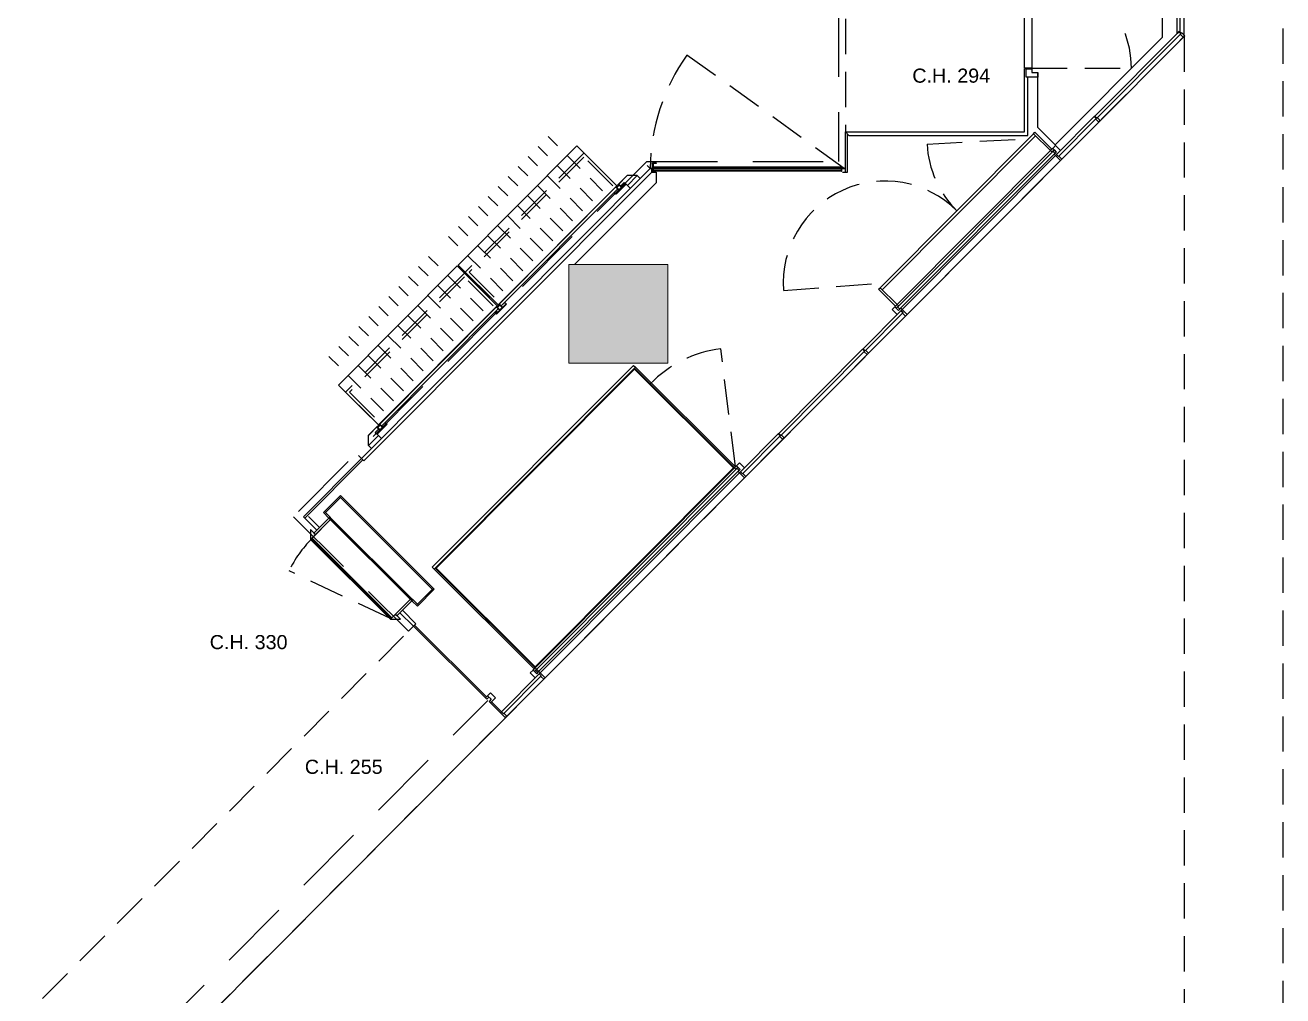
# Model space of a CAD drawing. Header units: millimetres. Extents: x 5896 to 6381, y 4295 to 4378.
# Drawn here: x 6200.44 to 6209.36, y 4360.43 to 4367.31 of the extents above; entities that cross this region are included whole.
import ezdxf

# ---------------------------------------------------------------- set-up
doc = ezdxf.new("R2010")
doc.units = ezdxf.units.MM
for name, pattern in [('NASCOSTA', [0.375, 0.25, -0.125]), ('NASCOSTA2', [0.1875, 0.125, -0.0625]), ('PHANTOM2', [1.25, 0.625, -0.125, 0.125, -0.125, 0.125, -0.125]), ('TRATTEGGIATA', [0.75, 0.5, -0.25])]:
    doc.linetypes.add(name, pattern=pattern)
for name, color, linetype in [('A-GLAZING', 2, 'Continuous'), ('ax-arredo piani', 2, 'Continuous'), ('ax-arredo piani rossi', 1, 'Continuous'), ('ax-arredo proiezioni', 1, 'NASCOSTA'), ('ax-arredo sez', 6, 'Continuous'), ('AX-proiez vestiti', 1, 'NASCOSTA2'), ('Pareti02', 3, 'Continuous'), ('proiezioni', 2, 'NASCOSTA'), ('R-PROIEZIONI', 2, 'NASCOSTA'), ('sezioni 02', 3, 'Continuous'), ('TESTI', 3, 'Continuous'), ('Urban', 6, 'Continuous')]:
    doc.layers.add(name, color=color, linetype=linetype)
doc.layers.add('PROIEZ-FASCIONE', color=7, linetype='TRATTEGGIATA', true_color=0xb4b08e)
doc.layers.add('R-BORDER', color=7, linetype='PHANTOM2', true_color=0xdb0000, plot=False)
doc.layers.add('R-HATCH', color=7, linetype='Continuous', lineweight=9, true_color=0xbababa)
doc.layers.add('R-WALL', color=7, linetype='Continuous', lineweight=9, true_color=0xbababa)
doc.styles.add('cart-inver', font='Arial.ttf')

# ---------------------------------------------------------------- blocks, each defined once
blk = doc.blocks.new('112')
at = {"layer": 'R-HATCH', "ltscale": 10000}
h = blk.add_hatch(color=253, dxfattribs=at)
h.dxf.hatch_style = 1
h.paths.add_polyline_path([(6103.7307, 4414.0136), (6104.4307, 4414.0136), (6104.4307, 4414.7136), (6103.7307, 4414.7136)])
h.paths.add_polyline_path([(6104.4307, 4422.4121), (6104.4307, 4423.1121), (6103.7307, 4423.1121), (6103.7307, 4422.4121)])
h.paths.add_polyline_path([(6095.3307, 4422.4136), (6095.3307, 4423.1136), (6096.0307, 4423.1136), (6096.0307, 4422.4136)])
h.paths.add_polyline_path([(6096.0307, 4414.0136), (6096.0307, 4414.7136), (6095.3307, 4414.7136), (6095.3307, 4414.0136)])
h.paths.add_polyline_path([(6096.0307, 4405.6126), (6096.0307, 4406.3126), (6095.3307, 4406.3126), (6095.3307, 4405.6126)])
h.paths.add_polyline_path([(6087.6307, 4405.8039), (6087.6307, 4406.5039), (6086.9307, 4406.5039), (6086.9307, 4405.8039)])
h.paths.add_polyline_path([(6086.9307, 4414.7136), (6087.6307, 4414.7136), (6087.6307, 4414.0136), (6086.9307, 4414.0136)])
at = {"layer": 'A-GLAZING', "color": 253}
for p, q in [((6107.143, 4415.5207), (6106.0561, 4414.4297)), ((6107.1591, 4415.5157), (6106.0612, 4414.4136)), ((6106.0754, 4414.3995), (6107.1733, 4415.5016)), ((6107.1591, 4415.518), (6107.1681, 4415.527)), ((6107.1755, 4415.5016), (6107.1591, 4415.518)), ((6107.1614, 4415.5157), (6107.1591, 4415.5157)), ((6107.1733, 4415.5038), (6107.1614, 4415.5157)), ((6107.1681, 4415.527), (6107.1845, 4415.5106)), ((6107.1733, 4415.5016), (6107.1733, 4415.5038)), ((6107.1845, 4415.5106), (6107.1755, 4415.5016)), ((6106.0915, 4414.3944), (6107.1784, 4415.4855)), ((6106.0589, 4414.4136), (6106.05, 4414.4046)), ((6106.05, 4414.4046), (6106.0664, 4414.3882)), ((6106.0754, 4414.3972), (6106.0589, 4414.4136)), ((6106.0612, 4414.4136), (6106.0612, 4414.4136)), ((6106.0612, 4414.4136), (6106.0612, 4414.4113)), ((6106.0612, 4414.4113), (6106.0731, 4414.3994)), ((6106.0664, 4414.3882), (6106.0754, 4414.3972)), ((6106.0731, 4414.3994), (6106.0754, 4414.3995)), ((6106.0754, 4414.3995), (6106.0754, 4414.3995)), ((6103.4917, 4411.8556), (6104.9032, 4413.2725)), ((6104.9194, 4413.2697), (6104.9283, 4413.2787)), ((6104.9283, 4413.2787), (6104.9448, 4413.2623)), ((6103.4968, 4411.8394), (6104.9194, 4413.2674)), ((6104.9336, 4413.2533), (6103.511, 4411.8253)), ((6104.9386, 4413.2372), (6103.5271, 4411.8203)), ((6104.9358, 4413.2533), (6104.9194, 4413.2697)), ((6104.9194, 4413.2674), (6104.9216, 4413.2675)), ((6104.9194, 4413.2674), (6104.9194, 4413.2674)), ((6104.9216, 4413.2675), (6104.9336, 4413.2555)), ((6104.9336, 4413.2555), (6104.9336, 4413.2533)), ((6104.9336, 4413.2533), (6104.9336, 4413.2533)), ((6104.9448, 4413.2623), (6104.9358, 4413.2533)), ((6103.4945, 4411.8394), (6103.4856, 4411.8304)), ((6103.4856, 4411.8304), (6103.502, 4411.814)), ((6103.511, 4411.823), (6103.4945, 4411.8394)), ((6103.4968, 4411.8372), (6103.4968, 4411.8394)), ((6103.5087, 4411.8253), (6103.4968, 4411.8372)), ((6103.502, 4411.814), (6103.511, 4411.823)), ((6103.511, 4411.8253), (6103.5087, 4411.8253))]:
    blk.add_line(p, q, dxfattribs=at)
at = {"layer": 'A-GLAZING', "color": 253, "linetype": 'TRATTEGGIATA'}
blk.add_line((6098.6758, 4407.1276), (6103.1563, 4411.6251), dxfattribs=at)
at = {"layer": 'ax-arredo piani', "color": 253}
for p, q in [((6104.3238, 4415.4038), (6104.3238, 4415.4338)), ((6104.3238, 4415.4338), (6104.3488, 4415.4338)), ((6104.3488, 4415.4308), (6104.3268, 4415.4308)), ((6104.3268, 4415.4308), (6104.3268, 4415.4038)), ((6104.3488, 4415.4338), (6104.3488, 4415.4308)), ((6106.1262, 4414.3584), (6107.2145, 4415.4509)), ((6104.3268, 4415.4038), (6104.3238, 4415.4038)), ((6104.1948, 4413.9782), (6102.7832, 4412.5613)), ((6104.1948, 4413.9712), (6102.7903, 4412.5613)), ((6104.9032, 4413.2725), (6104.1948, 4413.9782)), ((6104.8961, 4413.2724), (6104.1948, 4413.9712)), ((6103.4917, 4411.8556), (6104.9032, 4413.2725)), ((6103.4917, 4411.8626), (6104.8961, 4413.2724)), ((6102.0404, 4412.9061), (6101.9098, 4412.7751)), ((6102.6071, 4412.3415), (6102.0404, 4412.9061)), ((6101.8992, 4412.7645), (6102.466, 4412.1998)), ((6101.9098, 4412.7751), (6102.4766, 4412.2105)), ((6102.7832, 4412.5613), (6103.4917, 4411.8556)), ((6102.7903, 4412.5613), (6103.4917, 4411.8626)), ((6102.4766, 4412.2105), (6102.6071, 4412.3415))]:
    blk.add_line(p, q, dxfattribs=at)
at = {"layer": 'ax-arredo piani', "color": 253, "elevation": 0}
for points in [[(6102.9447, 4414.7097), (6103.7859, 4415.5541), (6104.0693, 4415.2718), (6103.228, 4414.4274)], [(6102.0977, 4413.8595), (6102.939, 4414.704), (6103.2224, 4414.4217), (6102.3811, 4413.5772)]]:
    blk.add_lwpolyline(points, close=True, dxfattribs=at)
at = {"layer": 'ax-arredo piani rossi', "color": 253}
for p, q in [((6105.6613, 4415.4038), (6104.3268, 4415.4038)), ((6104.9846, 4413.2125), (6105.2458, 4413.4746)), ((6103.2908, 4411.5122), (6103.5519, 4411.7744))]:
    blk.add_line(p, q, dxfattribs=at)
at = {"layer": 'ax-arredo proiezioni', "color": 253}
blk.add_line((6102.4658, 4412.2043), (6101.7477, 4412.5431), dxfattribs=at)
at = {"layer": 'ax-arredo proiezioni', "color": 253, "elevation": 0}
for points in [[(6104.0551, 4415.2859), (6103.8364, 4415.5039), (6102.9951, 4414.6594), (6103.2139, 4414.4415)], [(6104.041, 4415.2718), (6103.8364, 4415.4756), (6103.0234, 4414.6595), (6103.228, 4414.4556)], [(6103.2082, 4414.4358), (6102.9895, 4414.6537), (6102.1482, 4413.8093), (6102.367, 4413.5913)], [(6103.1941, 4414.4216), (6102.9895, 4414.6255), (6102.1765, 4413.8093), (6102.3811, 4413.6055)]]:
    blk.add_lwpolyline(points, dxfattribs=at)
at = {"layer": 'ax-arredo proiezioni', "color": 253}
blk.add_arc((6102.4657, 4412.2043), 0.7939, 134.67316, 154.74358, dxfattribs=at)
at = {"layer": 'ax-arredo sez', "color": 253}
for p, q in [((6105.6897, 4415.3688), (6105.6897, 4415.6537)), ((6105.7047, 4415.3688), (6105.7047, 4415.6387)), ((6107.0225, 4415.6407), (6105.9357, 4414.5497)), ((6105.9498, 4414.5356), (6107.0367, 4415.6266)), ((6107.0225, 4415.6407), (6107.0331, 4415.6514)), ((6107.0367, 4415.6266), (6107.0225, 4415.6407)), ((6107.143, 4415.5207), (6107.0225, 4415.6407)), ((6107.0331, 4415.6514), (6107.1535, 4415.5314)), ((6107.1535, 4415.5314), (6107.143, 4415.5207)), ((6104.3068, 4415.3938), (6104.3068, 4415.3968)), ((6104.3068, 4415.3968), (6104.3238, 4415.3968)), ((6104.3238, 4415.3938), (6104.3068, 4415.3938)), ((6104.3238, 4415.3968), (6104.3238, 4415.4038)), ((6104.3238, 4415.4038), (6104.3268, 4415.4038)), ((6104.3238, 4415.3758), (6104.3238, 4415.3938)), ((6104.3268, 4415.3758), (6104.3238, 4415.3758)), ((6104.3268, 4415.4038), (6104.3268, 4415.3758)), ((6104.3278, 4415.3938), (6104.3268, 4415.3928)), ((6104.3268, 4415.3928), (6104.3268, 4415.3868)), ((6104.3268, 4415.3868), (6104.3278, 4415.3858)), ((6104.3268, 4415.3758), (6104.3268, 4415.3858)), ((6104.3268, 4415.3858), (6105.6613, 4415.3858)), ((6105.6613, 4415.3758), (6104.3268, 4415.3758)), ((6105.6603, 4415.3938), (6104.3278, 4415.3938)), ((6104.3278, 4415.3858), (6105.6603, 4415.3858)), ((6105.6613, 4415.3928), (6105.6603, 4415.3938)), ((6105.6603, 4415.3858), (6105.6613, 4415.3868)), ((6105.6643, 4415.4038), (6105.6613, 4415.4038)), ((6105.6613, 4415.4038), (6105.6613, 4415.3758)), ((6105.6613, 4415.3868), (6105.6613, 4415.3928)), ((6105.6613, 4415.3858), (6105.6613, 4415.3758)), ((6105.6613, 4415.3758), (6105.6643, 4415.3758)), ((6105.6643, 4415.3968), (6105.6643, 4415.4038)), ((6105.6813, 4415.3968), (6105.6643, 4415.3968)), ((6105.6643, 4415.3758), (6105.6643, 4415.3938)), ((6105.6643, 4415.3938), (6105.6813, 4415.3938)), ((6105.6813, 4415.3938), (6105.6813, 4415.3968)), ((6105.9251, 4414.5391), (6105.9357, 4414.5497)), ((6106.0455, 4414.4191), (6105.9251, 4414.5391)), ((6105.9357, 4414.5497), (6105.9498, 4414.5356)), ((6105.9357, 4414.5497), (6106.0561, 4414.4297)), ((6106.0561, 4414.4297), (6106.0455, 4414.4191)), ((6101.8494, 4412.927), (6102.2601, 4413.3393)), ((6101.86, 4412.9164), (6102.2707, 4413.3287)), ((6101.9992, 4412.9641), (6102.1037, 4413.0689)), ((6102.1108, 4413.0618), (6102.0063, 4412.957)), ((6102.1107, 4413.076), (6102.1037, 4413.0689)), ((6102.1037, 4413.0689), (6102.7696, 4412.4055)), ((6102.1037, 4413.0689), (6102.1108, 4413.0618)), ((6102.7767, 4412.4126), (6102.1107, 4413.076)), ((6102.0297, 4412.9167), (6101.9239, 4412.8105)), ((6101.9992, 4412.9641), (6101.9908, 4412.9556)), ((6101.9908, 4412.9556), (6102.0297, 4412.9167)), ((6102.0417, 4412.9217), (6101.9992, 4412.9641)), ((6102.0063, 4412.957), (6101.9992, 4412.9641)), ((6102.0297, 4412.9167), (6102.0368, 4412.9238)), ((6102.0297, 4412.9167), (6102.0368, 4412.9238)), ((6102.6177, 4412.331), (6102.0297, 4412.9167)), ((6102.0404, 4412.9061), (6102.0297, 4412.9167)), ((6102.0368, 4412.9238), (6102.0403, 4412.9203)), ((6102.0368, 4412.9238), (6102.6248, 4412.338)), ((6102.0403, 4412.9203), (6102.0417, 4412.9217)), ((6101.9345, 4412.7999), (6101.8991, 4412.8352)), ((6101.8991, 4412.8352), (6101.8992, 4412.7645)), ((6101.9345, 4412.7999), (6102.0404, 4412.9061)), ((6101.8992, 4412.7645), (6101.9345, 4412.7999)), ((6101.9075, 4412.7689), (6101.9033, 4412.7646)), ((6101.9033, 4412.7646), (6101.9033, 4412.7632)), ((6101.9033, 4412.7632), (6102.4643, 4412.2043)), ((6101.9089, 4412.7689), (6101.9075, 4412.7689)), ((6102.47, 4412.21), (6101.9089, 4412.7689)), ((6101.9239, 4412.8105), (6101.9345, 4412.7999)), ((6102.7626, 4412.4125), (6102.6581, 4412.3077)), ((6102.6652, 4412.3006), (6102.7696, 4412.4055)), ((6102.7696, 4412.4055), (6102.7626, 4412.4125)), ((6102.7696, 4412.4055), (6102.7767, 4412.4126)), ((6102.5013, 4412.2353), (6102.6071, 4412.3415)), ((6102.6177, 4412.331), (6102.5119, 4412.2247)), ((6102.6071, 4412.3415), (6102.6177, 4412.331)), ((6102.6177, 4412.331), (6102.6248, 4412.338)), ((6102.6248, 4412.338), (6102.6177, 4412.331)), ((6102.6567, 4412.2921), (6102.6177, 4412.331)), ((6102.6213, 4412.3416), (6102.6227, 4412.343)), ((6102.6248, 4412.338), (6102.6213, 4412.3416)), ((6102.6227, 4412.343), (6102.6652, 4412.3006)), ((6102.6652, 4412.3006), (6102.6567, 4412.2921)), ((6102.6581, 4412.3077), (6102.6652, 4412.3006)), ((6102.4643, 4412.2043), (6102.4658, 4412.2043)), ((6102.4658, 4412.2043), (6102.47, 4412.2085)), ((6102.5013, 4412.2353), (6102.466, 4412.1998)), ((6102.47, 4412.2085), (6102.47, 4412.21)), ((6102.5367, 4412.2), (6102.5013, 4412.2353)), ((6102.5119, 4412.2247), (6102.5013, 4412.2353)), ((6102.466, 4412.1998), (6102.5367, 4412.2))]:
    blk.add_line(p, q, dxfattribs=at)
at = {"layer": 'ax-arredo sez', "color": 253, "elevation": 0}
for points in [[(6104.1443, 4415.344), (6104.0765, 4415.2759), (6104.0758, 4415.2767), (6104.1436, 4415.3447)], [(6103.2296, 4414.4258), (6104.0709, 4415.2703), (6104.0702, 4415.271), (6103.2289, 4414.4265)], [(6104.0766, 4415.2491), (6104.0519, 4415.2243), (6104.0625, 4415.2137), (6104.0872, 4415.2385)], [(6104.1331, 4415.2845), (6104.0625, 4415.2137), (6104.0646, 4415.2116), (6104.1352, 4415.2824)], [(6104.0871, 4415.2809), (6104.0659, 4415.2597), (6104.0872, 4415.2385), (6104.1084, 4415.2597)], [(6104.0871, 4415.2767), (6104.0702, 4415.2597), (6104.0872, 4415.2427), (6104.1041, 4415.2597)], [(6104.1331, 4415.2845), (6104.1084, 4415.2597), (6104.0977, 4415.2703), (6104.1224, 4415.2951)], [(6103.2862, 4414.4344), (6103.2156, 4414.3636), (6103.2177, 4414.3614), (6103.2883, 4414.4323)], [(6103.2402, 4414.4308), (6103.219, 4414.4095), (6103.2403, 4414.3883), (6103.2614, 4414.4096)], [(6103.2862, 4414.4344), (6103.2614, 4414.4096), (6103.2508, 4414.4202), (6103.2755, 4414.445)], [(6102.3827, 4413.5757), (6103.224, 4414.4201), (6103.2232, 4414.4208), (6102.382, 4413.5764)], [(6103.2296, 4414.3989), (6103.2049, 4414.3741), (6103.2156, 4414.3636), (6103.2403, 4414.3883)], [(6103.2402, 4414.4265), (6103.2233, 4414.4095), (6103.2403, 4414.3926), (6103.2572, 4414.4096)], [(6102.3093, 4413.502), (6102.377, 4413.57), (6102.3763, 4413.5707), (6102.3086, 4413.5027)], [(6102.3827, 4413.5488), (6102.358, 4413.524), (6102.3687, 4413.5134), (6102.3934, 4413.5382)], [(6102.3827, 4413.5488), (6102.358, 4413.524), (6102.3687, 4413.5134), (6102.3934, 4413.5382)], [(6102.4392, 4413.5843), (6102.3687, 4413.5134), (6102.3708, 4413.5113), (6102.4414, 4413.5821)], [(6102.4392, 4413.5843), (6102.3687, 4413.5134), (6102.3708, 4413.5113), (6102.4414, 4413.5821)], [(6102.3933, 4413.5806), (6102.3721, 4413.5594), (6102.3934, 4413.5382), (6102.4145, 4413.5595)], [(6102.3933, 4413.5806), (6102.3721, 4413.5594), (6102.3934, 4413.5382), (6102.4145, 4413.5595)], [(6102.3933, 4413.5764), (6102.3764, 4413.5594), (6102.3934, 4413.5425), (6102.4103, 4413.5595)], [(6102.3933, 4413.5764), (6102.3764, 4413.5594), (6102.3934, 4413.5425), (6102.4103, 4413.5595)], [(6102.4392, 4413.5843), (6102.4145, 4413.5595), (6102.4039, 4413.57), (6102.4286, 4413.5948)], [(6102.4392, 4413.5843), (6102.4145, 4413.5595), (6102.4039, 4413.57), (6102.4286, 4413.5948)]]:
    blk.add_lwpolyline(points, close=True, dxfattribs=at)
for points in [[(6104.215, 4415.3441), (6104.1443, 4415.344), (6104.0765, 4415.2759), (6104.0793, 4415.2731), (6104.0871, 4415.2809), (6104.0977, 4415.2703), (6104.1224, 4415.2951), (6104.1444, 4415.2732), (6104.215, 4415.3441), (6104.215, 4415.3441)], [(6103.2402, 4414.4308), (6103.2508, 4414.4202), (6104.0766, 4415.2491), (6104.0659, 4415.2597), (6104.0737, 4415.2675), (6104.0709, 4415.2703), (6103.2296, 4414.4258), (6103.2324, 4414.423), (6103.2402, 4414.4308)], [(6102.3933, 4413.5806), (6102.4039, 4413.57), (6103.2296, 4414.3989), (6103.219, 4414.4095), (6103.2268, 4414.4173), (6103.224, 4414.4201), (6102.3827, 4413.5757), (6102.3855, 4413.5728), (6102.3933, 4413.5806)], [(6102.3094, 4413.4313), (6102.3093, 4413.502), (6102.377, 4413.57), (6102.3799, 4413.5672), (6102.3721, 4413.5594), (6102.3827, 4413.5488), (6102.358, 4413.524), (6102.38, 4413.5021), (6102.3094, 4413.4313), (6102.3094, 4413.4313)]]:
    blk.add_lwpolyline(points, dxfattribs=at)
at = {"layer": 'AX-proiez vestiti', "color": 253}
for p, q in [((6103.9688, 4415.2365), (6103.5826, 4415.6211)), ((6103.8982, 4415.1657), (6103.5121, 4415.5503)), ((6103.8276, 4415.0948), (6103.4415, 4415.4794)), ((6103.6864, 4414.9531), (6103.3003, 4415.3378)), ((6103.757, 4415.024), (6103.3709, 4415.4086)), ((6103.6159, 4414.8823), (6103.2298, 4415.2669)), ((6103.5453, 4414.8114), (6103.1592, 4415.1961)), ((6103.4041, 4414.6697), (6103.018, 4415.0544)), ((6103.4747, 4414.7406), (6103.0886, 4415.1252)), ((6103.3336, 4414.5989), (6102.9475, 4414.9835)), ((6103.263, 4414.528), (6102.8769, 4414.9127)), ((6103.0513, 4414.3155), (6102.6652, 4414.7002)), ((6103.1218, 4414.3864), (6102.7357, 4414.771)), ((6102.9807, 4414.2447), (6102.5946, 4414.6293)), ((6102.9101, 4414.1738), (6102.524, 4414.5585)), ((6102.8395, 4414.103), (6102.4534, 4414.4876)), ((6102.6984, 4413.9613), (6102.3123, 4414.3459)), ((6102.769, 4414.0321), (6102.3829, 4414.4168)), ((6102.6278, 4413.8904), (6102.2417, 4414.2751)), ((6102.5572, 4413.8196), (6102.1711, 4414.2042)), ((6102.4867, 4413.7488), (6102.1005, 4414.1334)), ((6102.4161, 4413.6779), (6102.03, 4414.0625))]:
    blk.add_line(p, q, dxfattribs=at)
at = {"layer": 'DEFPOINTS', "color": 253}
for p, q in [((6104.2856, 4415.4149), (6104.3068, 4415.3938)), ((6104.215, 4415.3441), (6104.2362, 4415.3229)), ((6104.1444, 4415.2732), (6104.1657, 4415.2521)), ((6102.38, 4413.5021), (6102.4013, 4413.4809)), ((6102.2388, 4413.3604), (6102.2601, 4413.3393)), ((6102.3094, 4413.4313), (6102.3307, 4413.4101))]:
    blk.add_line(p, q, dxfattribs=at)
at = {"layer": 'Pareti02', "color": 253}
for p, q in [((6107.9357, 4416.3259), (6107.9357, 4417.1762)), ((6107.1758, 4415.5631), (6107.9357, 4416.3259)), ((6108.056, 4416.3664), (6108.0525, 4416.3629)), ((6108.0525, 4416.3629), (6108.0667, 4416.3488)), ((6108.0702, 4416.3523), (6108.056, 4416.3664)), ((6108.0667, 4416.3488), (6108.0631, 4416.3452)), ((6108.0631, 4416.3452), (6108.0844, 4416.3241)), ((6108.0737, 4416.3559), (6108.0702, 4416.3523)), ((6108.095, 4416.3347), (6108.0737, 4416.3559)), ((6108.0844, 4416.3241), (6108.095, 4416.3347)), ((6106.9587, 4415.6537), (6106.9587, 4416.1005)), ((6106.9712, 4416.1005), (6106.9587, 4416.1005)), ((6106.9837, 4415.6287), (6106.9837, 4416.0405)), ((6107.0537, 4415.6847), (6107.0537, 4416.0755)), ((6107.0537, 4415.6847), (6107.1758, 4415.5631)), ((6107.4572, 4415.7653), (6107.4536, 4415.7618)), ((6107.4536, 4415.7618), (6107.4678, 4415.7476)), ((6107.4713, 4415.7512), (6107.4572, 4415.7653)), ((6107.4678, 4415.7476), (6107.4643, 4415.7441)), ((6107.4643, 4415.7441), (6107.4855, 4415.7229)), ((6107.4749, 4415.7547), (6107.4713, 4415.7512)), ((6107.4961, 4415.7336), (6107.4749, 4415.7547)), ((6107.4855, 4415.7229), (6107.4961, 4415.7336)), ((6105.6897, 4415.6537), (6106.9587, 4415.6537)), ((6105.6897, 4415.6537), (6105.7147, 4415.6287)), ((6105.7147, 4415.6287), (6106.9837, 4415.6287)), ((6105.9357, 4414.5497), (6107.0225, 4415.6407)), ((6102.2601, 4413.3393), (6104.3068, 4415.3938)), ((6102.2778, 4413.3216), (6104.3172, 4415.3688)), ((6104.3068, 4415.3938), (6104.3172, 4415.3938)), ((6104.3172, 4415.3688), (6104.3172, 4415.3938)), ((6104.3172, 4415.3688), (6104.3483, 4415.3688)), ((6104.3483, 4415.3688), (6104.3483, 4415.2938)), ((6105.6702, 4415.3938), (6105.6897, 4415.3938)), ((6105.6702, 4415.3688), (6105.7047, 4415.3688)), ((6104.3483, 4415.2938), (6103.7704, 4414.7136)), ((6105.812, 4414.1139), (6105.8156, 4414.1174)), ((6105.8262, 4414.0998), (6105.812, 4414.1139)), ((6105.8156, 4414.1174), (6105.8297, 4414.1033)), ((6105.8227, 4414.0962), (6105.8262, 4414.0998)), ((6105.8439, 4414.0751), (6105.8227, 4414.0962)), ((6105.8297, 4414.1033), (6105.8333, 4414.1069)), ((6105.8333, 4414.1069), (6105.8545, 4414.0857)), ((6105.8545, 4414.0857), (6105.8439, 4414.0751)), ((6105.2174, 4413.517), (6105.2139, 4413.5135)), ((6105.2139, 4413.5135), (6105.228, 4413.4994)), ((6105.2316, 4413.5029), (6105.2174, 4413.517)), ((6105.228, 4413.4994), (6105.2245, 4413.4958)), ((6105.2245, 4413.4958), (6105.2458, 4413.4746)), ((6105.2351, 4413.5064), (6105.2316, 4413.5029)), ((6105.2351, 4413.5064), (6105.2564, 4413.4853)), ((6105.2564, 4413.4853), (6105.2351, 4413.5064)), ((6105.2458, 4413.4746), (6105.2564, 4413.4853)), ((6102.2601, 4413.3393), (6102.2778, 4413.3216)), ((6101.945, 4412.8317), (6101.8494, 4412.927)), ((6101.9627, 4412.8494), (6101.8848, 4412.9271)), ((6102.7832, 4412.5613), (6103.5625, 4411.785)), ((6102.5331, 4412.2459), (6102.6287, 4412.1507)), ((6102.5507, 4412.2636), (6102.6463, 4412.1684)), ((6102.6287, 4412.1507), (6102.6463, 4412.1684))]:
    blk.add_line(p, q, dxfattribs=at)
at = {"layer": 'PROIEZ-FASCIONE', "color": 253}
for p, q in [((6105.6397, 4421.7937), (6105.6397, 4415.4438)), ((6104.2829, 4415.4438), (6101.7787, 4412.9268)), ((6104.2829, 4415.4438), (6105.6397, 4415.4438)), ((6101.7787, 4412.9268), (6102.5934, 4412.1152)), ((6102.5934, 4412.1152), (6102.6287, 4412.1507))]:
    blk.add_line(p, q, dxfattribs=at)
at = {"layer": 'proiezioni', "color": 253}
for p, q in [((6105.6897, 4416.4537), (6105.6897, 4415.6537)), ((6094.0079, 4402.194), (6108.0844, 4416.3241)), ((6105.6813, 4415.3938), (6104.5669, 4416.1983)), ((6107.0112, 4416.1055), (6107.7162, 4416.1055)), ((6106.268, 4415.5668), (6106.9879, 4415.606)), ((6105.2514, 4414.5307), (6105.9703, 4414.5845)), ((6104.9103, 4413.2795), (6104.8069, 4414.1165)), ((6098.1482, 4407.6531), (6102.6287, 4412.1507))]:
    blk.add_line(p, q, dxfattribs=at)
for centre, radius, start, end in [((6107.0112, 4416.1055), 0.705, 0, 91.46316), ((6105.7154, 4415.3827), 1.4087, 144.62021, 179.42779), ((6106.9879, 4415.606), 0.7209, 183.11238, 225.109), ((6105.9703, 4414.5845), 0.7209, 45.10899, 184.27775), ((6104.9103, 4413.2795), 0.8433, 97.03857, 135.78847)]:
    blk.add_arc(centre, radius, start, end, dxfattribs=at)
at = {"layer": 'R-BORDER', "color": 253, "ltscale": 10000}
for p, q in [((6108.0897, 4416.3294), (6108.0897, 4421.6119)), ((6104.0892, 4412.3136), (6108.0897, 4416.3294)), ((6094.0026, 4402.1886), (6104.0892, 4412.3136))]:
    blk.add_line(p, q, dxfattribs=at)
at = {"layer": 'R-PROIEZIONI', "color": 253}
for p, q in [((6108.7897, 4422.7621), (6108.7897, 4402.1886)), ((6108.0897, 4416.3294), (6108.0897, 4402.1886))]:
    blk.add_line(p, q, dxfattribs=at)
at = {"layer": 'R-WALL', "color": 253, "ltscale": 10000}
for p, q in [((6104.4307, 4414.7136), (6103.7307, 4414.7136)), ((6103.7307, 4414.7136), (6103.7307, 4414.0136)), ((6104.4307, 4414.0136), (6104.4307, 4414.7136)), ((6103.7307, 4414.0136), (6104.4307, 4414.0136))]:
    blk.add_line(p, q, dxfattribs=at)
at = {"layer": 'sezioni 02', "color": 253}
for p, q in [((6106.9587, 4416.1055), (6106.9587, 4416.7955)), ((6107.0112, 4416.8105), (6107.0112, 4416.1055)), ((6107.0112, 4416.1055), (6106.9587, 4416.1055)), ((6106.9712, 4416.0405), (6106.9712, 4416.1005)), ((6106.9712, 4416.1005), (6107.0112, 4416.1005)), ((6107.0537, 4416.0405), (6106.9712, 4416.0405)), ((6107.0112, 4416.1005), (6107.0112, 4416.0755)), ((6107.0112, 4416.0755), (6107.0537, 4416.0755)), ((6107.0537, 4416.0755), (6107.0537, 4416.0405)), ((6107.1854, 4415.4925), (6107.4536, 4415.7618)), ((6107.4678, 4415.7476), (6107.1996, 4415.4784)), ((6107.4536, 4415.7618), (6107.4678, 4415.7476)), ((6107.1586, 4415.5364), (6107.143, 4415.5207)), ((6107.143, 4415.5207), (6107.1525, 4415.5113)), ((6107.1525, 4415.5113), (6107.1681, 4415.527)), ((6107.1782, 4415.5562), (6107.1586, 4415.5364)), ((6107.1586, 4415.5364), (6107.1845, 4415.5106)), ((6107.1681, 4415.527), (6107.1586, 4415.5364)), ((6107.1845, 4415.5106), (6107.1689, 4415.4949)), ((6107.2137, 4415.5209), (6107.1782, 4415.5562)), ((6107.1784, 4415.4855), (6107.2137, 4415.5209)), ((6107.1689, 4415.4949), (6107.1784, 4415.4855)), ((6107.1854, 4415.4925), (6107.1784, 4415.4855)), ((6107.1784, 4415.4855), (6107.2138, 4415.4502)), ((6107.1996, 4415.4784), (6107.1854, 4415.4925)), ((6107.1996, 4415.4784), (6107.1854, 4415.4925)), ((6107.2031, 4415.482), (6107.1996, 4415.4784)), ((6107.2244, 4415.4608), (6107.2031, 4415.482)), ((6107.2138, 4415.4502), (6107.2244, 4415.4608)), ((6106.0837, 4414.3867), (6105.8156, 4414.1174)), ((6105.8297, 4414.1033), (6106.0979, 4414.3725)), ((6106.0208, 4414.3943), (6106.0405, 4414.414)), ((6106.0562, 4414.359), (6106.0208, 4414.3943)), ((6106.0405, 4414.414), (6106.0561, 4414.4297)), ((6106.05, 4414.4046), (6106.0405, 4414.414)), ((6106.0405, 4414.414), (6106.0664, 4414.3882)), ((6106.0656, 4414.4203), (6106.05, 4414.4046)), ((6106.0561, 4414.4297), (6106.0656, 4414.4203)), ((6106.0915, 4414.3944), (6106.0562, 4414.359)), ((6106.0664, 4414.3882), (6106.082, 4414.4039)), ((6106.082, 4414.4039), (6106.0915, 4414.3944)), ((6106.0979, 4414.3725), (6106.0837, 4414.3867)), ((6106.0845, 4414.3874), (6106.0915, 4414.3944)), ((6106.0986, 4414.3732), (6106.0845, 4414.3874)), ((6106.0915, 4414.3944), (6106.1269, 4414.3592)), ((6106.0951, 4414.3697), (6106.0986, 4414.3732)), ((6106.1163, 4414.3485), (6106.0951, 4414.3697)), ((6106.1269, 4414.3592), (6106.1163, 4414.3485)), ((6105.8156, 4414.1174), (6105.8297, 4414.1033)), ((6104.2018, 4413.9853), (6104.1948, 4413.9782)), ((6104.9103, 4413.2795), (6104.2018, 4413.9853)), ((6104.1948, 4413.9782), (6104.9032, 4413.2725)), ((6104.9457, 4413.2443), (6105.2139, 4413.5135)), ((6105.228, 4413.4994), (6104.9599, 4413.2301)), ((6105.2139, 4413.5135), (6105.228, 4413.4994)), ((6104.9188, 4413.2881), (6104.9032, 4413.2725)), ((6104.9032, 4413.2725), (6104.9103, 4413.2795)), ((6104.9032, 4413.2725), (6104.9127, 4413.263)), ((6104.9127, 4413.263), (6104.9283, 4413.2787)), ((6104.9385, 4413.3079), (6104.9188, 4413.2881)), ((6104.9283, 4413.2787), (6104.9188, 4413.2881)), ((6104.9188, 4413.2881), (6104.9448, 4413.2623)), ((6104.9739, 4413.2726), (6104.9385, 4413.3079)), ((6104.9386, 4413.2372), (6104.9739, 4413.2726)), ((6104.9448, 4413.2623), (6104.9291, 4413.2466)), ((6104.9291, 4413.2466), (6104.9386, 4413.2372)), ((6104.9457, 4413.2443), (6104.9386, 4413.2372)), ((6104.9386, 4413.2372), (6104.9741, 4413.2019)), ((6104.9599, 4413.2301), (6104.9457, 4413.2443)), ((6104.9599, 4413.2301), (6104.9457, 4413.2443)), ((6104.9634, 4413.2337), (6104.9599, 4413.2301)), ((6104.9846, 4413.2125), (6104.9634, 4413.2337)), ((6104.9741, 4413.2019), (6104.9846, 4413.2125)), ((6102.7762, 4412.5542), (6102.7832, 4412.5613)), ((6102.7832, 4412.5613), (6103.4917, 4411.8556)), ((6103.4846, 4411.8485), (6102.7762, 4412.5542)), ((6102.6358, 4412.1577), (6102.6287, 4412.1507)), ((6102.6287, 4412.1507), (6103.148, 4411.6333)), ((6103.1456, 4411.6498), (6102.6358, 4412.1577)), ((6103.4761, 4411.8399), (6103.4917, 4411.8556)), ((6103.4917, 4411.8556), (6103.4846, 4411.8485)), ((6103.5012, 4411.8461), (6103.4856, 4411.8304)), ((6103.4917, 4411.8556), (6103.5012, 4411.8461)), ((6103.5201, 4411.8132), (6103.2519, 4411.544)), ((6103.266, 4411.5299), (6103.5342, 4411.7991)), ((6103.4564, 4411.8201), (6103.4761, 4411.8399)), ((6103.4918, 4411.7849), (6103.4564, 4411.8201)), ((6103.4761, 4411.8399), (6103.502, 4411.814)), ((6103.4856, 4411.8304), (6103.4761, 4411.8399)), ((6103.5271, 4411.8203), (6103.4918, 4411.7849)), ((6103.502, 4411.814), (6103.5176, 4411.8297)), ((6103.5176, 4411.8297), (6103.5271, 4411.8203)), ((6103.5201, 4411.8132), (6103.5271, 4411.8203)), ((6103.5342, 4411.7991), (6103.5201, 4411.8132)), ((6103.5342, 4411.7991), (6103.5201, 4411.8132)), ((6103.5271, 4411.8203), (6103.5625, 4411.785)), ((6103.5307, 4411.7955), (6103.5342, 4411.7991)), ((6103.5519, 4411.7744), (6103.5307, 4411.7955)), ((6103.5625, 4411.785), (6103.5519, 4411.7744)), ((6103.1738, 4411.6782), (6103.1542, 4411.6584)), ((6103.2093, 4411.6429), (6103.1738, 4411.6782)), ((6103.1542, 4411.6584), (6103.1385, 4411.6427)), ((6103.1385, 4411.6427), (6103.148, 4411.6333)), ((6103.148, 4411.6333), (6103.1637, 4411.649)), ((6103.1637, 4411.649), (6103.1542, 4411.6584)), ((6103.1542, 4411.6584), (6103.1801, 4411.6326)), ((6103.1801, 4411.6326), (6103.1645, 4411.6169)), ((6103.1645, 4411.6169), (6103.2448, 4411.5369)), ((6103.1645, 4411.6169), (6103.174, 4411.6075)), ((6103.174, 4411.6075), (6103.2093, 4411.6429)), ((6103.2519, 4411.544), (6103.181, 4411.6145)), ((6103.2448, 4411.5369), (6103.2519, 4411.544)), ((6103.2519, 4411.544), (6103.2455, 4411.5376)), ((6103.2455, 4411.5376), (6103.2455, 4411.5362)), ((6103.2455, 4411.5362), (6103.2802, 4411.5016)), ((6103.266, 4411.5299), (6103.2519, 4411.544)), ((6103.2519, 4411.544), (6103.266, 4411.5299)), ((6103.2696, 4411.5334), (6103.266, 4411.5299)), ((6103.2908, 4411.5122), (6103.2696, 4411.5334)), ((6103.2802, 4411.5016), (6103.2908, 4411.5122))]:
    blk.add_line(p, q, dxfattribs=at)
at = {"layer": 'Urban', "color": 253}
for p, q in [((6108.0407, 4416.351), (6108.0407, 4419.2953)), ((6108.0597, 4419.2953), (6108.0597, 4416.3628)), ((6107.4572, 4415.7653), (6108.0525, 4416.3629)), ((6108.0667, 4416.3488), (6107.4713, 4415.7512)), ((6108.056, 4416.3664), (6108.0407, 4416.351)), ((6108.0525, 4416.3629), (6108.0667, 4416.3488)), ((6107.4713, 4415.7512), (6107.4572, 4415.7653)), ((6105.812, 4414.1139), (6105.2174, 4413.517)), ((6105.2316, 4413.5029), (6105.8262, 4414.0998)), ((6105.8262, 4414.0998), (6105.812, 4414.1139)), ((6102.762, 4412.5684), (6104.1876, 4413.9994)), ((6104.2018, 4413.9853), (6102.7762, 4412.5542)), ((6104.1876, 4413.9994), (6104.2018, 4413.9853)), ((6105.2174, 4413.517), (6105.2316, 4413.5029)), ((6102.7762, 4412.5542), (6102.762, 4412.5684))]:
    blk.add_line(p, q, dxfattribs=at)

msp = doc.modelspace()

# ---------------------------------------------------------------- block references
msp.add_blockref('112', (100.5664, -49.1027))

# ---------------------------------------------------------------- texts
at = {"layer": 'TESTI', "char_height": 0.1, "width": 0.812139, "attachment_point": 1, "style": 'cart-inver'}
for s, insert in [('C.H. 294', (6206.7304, 4366.9996)), ('C.H. 330', (6201.7515, 4362.9854)), ('C.H. 255', (6202.4255, 4362.1019))]:
    msp.add_mtext(s, dxfattribs=dict(at, insert=insert))

doc.saveas('drawing.dxf')
